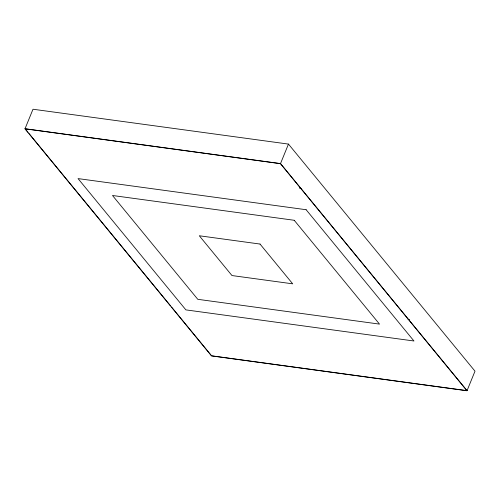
<?xml version="1.0" encoding="UTF-8"?>
<svg xmlns="http://www.w3.org/2000/svg" width="500" height="500" viewBox="0 0 500 500"><rect width="100%" height="100%" fill="white"/><g stroke="black" fill="none" stroke-linecap="round" stroke-linejoin="round"><path stroke-width="0.75" d="M28.012 132.331L25.044 128.719L33 109.231L288.469 144.094L475 371.169L467.05 390.656L211.575 355.794L171.5 307.006M467.05 390.656L280.519 163.581L288.469 144.094M25.044 128.719L280.519 163.581M299.431 188.119L300.975 188.325M408.044 319.506L409.588 319.713M29.006 133.537L170.512 305.8M280.475 163.694L25 128.831L211.531 355.906L467 390.769L280.475 163.694M306.119 209.719L78.044 178.594L185.881 309.881L413.963 341L306.119 209.719M294.225 220.281L112.487 195.487L197.781 299.312L379.513 324.113L294.225 220.281M260.025 244.05L199.294 235.763L231.975 275.55L292.706 283.837L260.025 244.05"/></g></svg>
